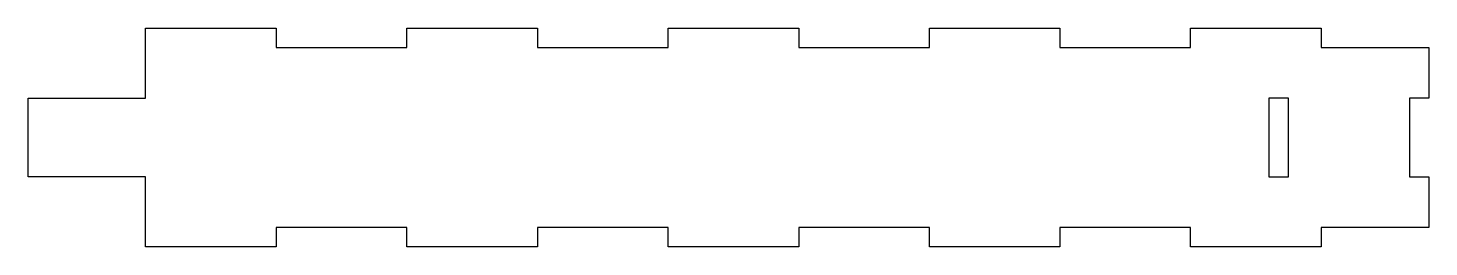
# Model space of a CAD drawing. Header units: millimetres. Extents: x -106 to 109, y -17 to 17.
import ezdxf

# ---------------------------------------------------------------- set-up
doc = ezdxf.new("R2010")
doc.units = ezdxf.units.MM
doc.layers.get('0').update_dxf_attribs({"linetype": 'CONTINUOUS'})

msp = doc.modelspace()

# ---------------------------------------------------------------- linework, layer by layer
for points in [[(-88, -6), (-106, -6), (-106, 6), (-88, 6), (-88, 16.75), (-68, 16.75), (-68, 13.75), (-48, 13.75), (-48, 16.75), (-28, 16.75), (-28, 13.75), (-8, 13.75), (-8, 16.75), (12, 16.75), (12, 13.75), (32, 13.75), (32, 16.75), (52, 16.75), (52, 13.75), (72, 13.75), (72, 16.75), (92, 16.75), (92, 13.75), (108.5, 13.75), (108.5, 6), (105.5, 6), (105.5, -6), (108.5, -6), (108.5, -13.75), (92, -13.75), (92, -16.75), (72, -16.75), (72, -13.75), (52, -13.75), (52, -16.75), (32, -16.75), (32, -13.75), (12, -13.75), (12, -16.75), (-8, -16.75), (-8, -13.75), (-28, -13.75), (-28, -16.75), (-48, -16.75), (-48, -13.75), (-68, -13.75), (-68, -16.75), (-88, -16.75)], [(84, 6), (84, -6), (87, -6), (87, 6)]]:
    msp.add_lwpolyline(points, close=True)

doc.saveas('drawing.dxf')
